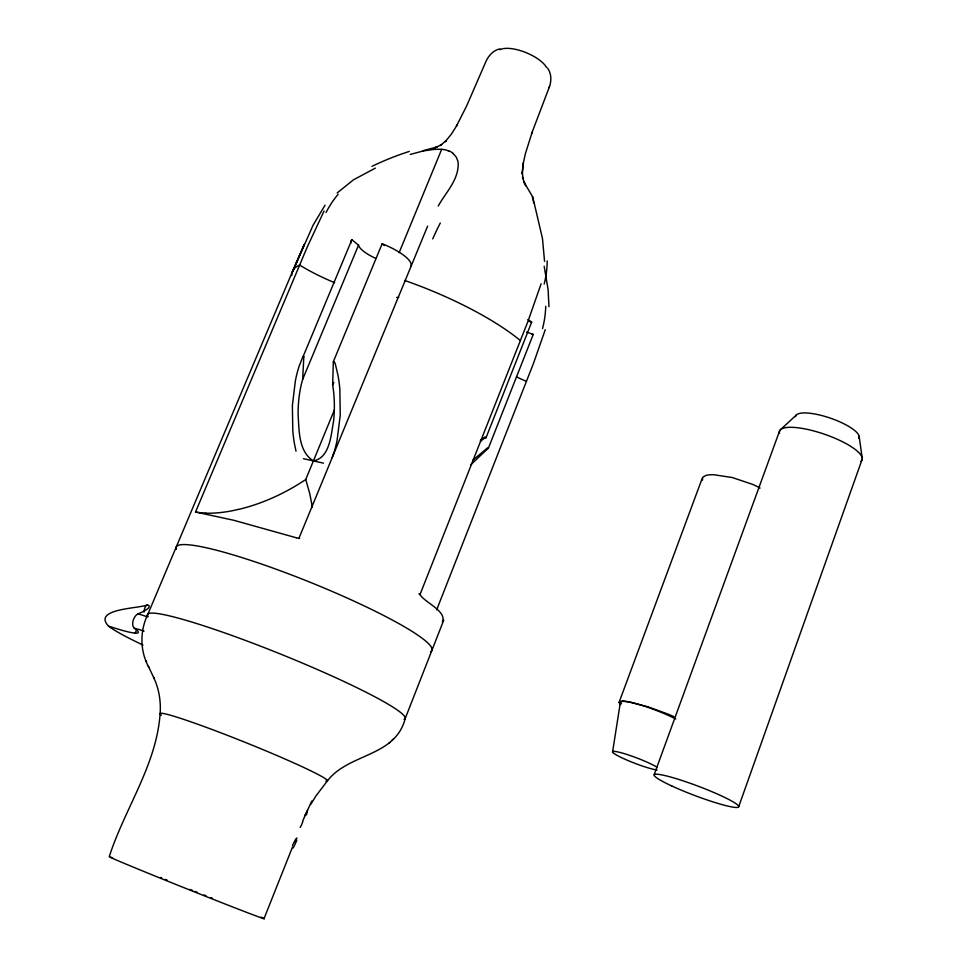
<?xml version="1.0" encoding="UTF-8"?>
<svg xmlns="http://www.w3.org/2000/svg" width="967" height="967" viewBox="0 0 967 967"><rect width="100%" height="100%" fill="white"/><g stroke="black" fill="none" stroke-linecap="round" stroke-linejoin="round"><path stroke-width="1.45" d="M544.554 261.38L542.487 238.535L532.769 197.099M548.966 306.672L548.12 289.822L544.179 266.263M160.135 713.912C161.018 701.486 159.047 688.842 153.705 677.553L154.152 678.532L148.398 666.348M410.733 266.058A32.37 9.15 22.7 0 0 382.146 243.757L333.313 361.755L332.66 385.144C334.679 397.111 334.812 409.367 333.555 421.419C330.932 435.09 329.94 457.838 313.405 460.896C298.332 451.577 299.154 429.989 298.078 414.118C298.114 402.429 299.371 390.656 302.659 379.402L303.831 356.69L303.227 356.291L351.867 239.719L358.539 245.159A24.284 6.866 22.7 0 0 375.498 258.298M522.349 172.622L523.183 163.085L522.216 174.072L522.349 172.622L523.087 178.943M160.111 713.586C156.618 764.933 124.586 808.811 109.223 856.75M760.074 488.069A27.318 6.6 19.8 0 0 752.483 484.322L732.309 477.541L713.646 474.712A51.299 12.281 19.8 0 0 705.995 475.413L702.767 477.227L702.453 480.14M612.607 751.794L620.415 701.969M523.05 164.45L525.347 153.813L532.176 132.128L531.729 133.289L549.558 86.414C551.613 80.334 551.383 73.311 547.479 67.992M541.121 283.778L527.837 321.709L419.992 594.596C424.682 602.514 447.056 611.156 442.402 621.817M545.291 329.638L533.433 363.519L436.637 609.923M333.252 454.72L332.213 457.621M738.715 806.647L862.177 459.24M147.673 614.601C139.731 631.342 139.937 651.154 148.894 667.46M654.139 774.748L779.644 430.811M620.234 704.605L619.049 702.453L702.308 478.085M549.099 87.61L549.558 86.414M300.229 827.45L300.677 826.277M311.737 801.075L305.004 815.749M405.197 718.529L443.72 620.222M306.334 813.005L305.294 815.108L306.346 812.969M480.345 440.227L484.975 437.229L485.966 437.87L531.669 322.132A31.585 8.751 21.6 0 0 527.873 319.606M472.79 460.244L487.465 447.951L488.371 448.265L533.252 334.401L526.544 332.092M264.015 918.65L292.554 846.947M302.526 821.563L304.532 816.789M296.784 537.882L298.912 538.353L427.619 226.133M238.402 509.476C262.432 503.722 285.253 493.267 305.741 479.511L334.34 410.068M399.129 252.677L441.653 149.377A35.876 16.04 -19.3 0 0 434.28 149.426M332.66 385.144L333.796 382.376M302.659 379.402L358.539 245.159M147.588 614.891L292.252 272.102M296.361 537.785L233.821 520.294L195.527 512.002L307.385 246.718L324.078 210.999M135.175 633.155L136.661 629.626M144.095 612.038C144.724 600.483 153.668 605.765 146.138 609.802C143.285 611.99 139.659 612.788 136.685 614.698C132.322 618.481 129.711 629.263 138.293 629.239A97.776 8.22 22.1 0 1 144.071 631.125M295.745 839.018L292.433 845.472M292.904 270.579L304.387 244.131L292.01 272.972L313.09 225.166L325.021 205.209M405.294 718.215C395.576 757.234 348.495 753.039 327.378 780.937M438.244 206.019C445.811 192.312 458.902 179.753 458.165 163.012A88.227 38.487 -14.3 0 0 457.79 160.921L456.158 156.992L453.197 153.56M310.6 804.592L315.943 795.95L327.475 780.756M619.049 702.453L622.228 701.341A52.484 7.047 20.7 0 1 629.505 702.102L647.938 706.804L668.402 714.25A27.946 3.795 20.7 0 1 673.842 716.656M488.262 448.265L478.87 457.053A109.573 26.834 -41.5 0 1 470.808 464.716M337.169 192.941L353.463 179.826L375.329 168.137M392.118 740.106L392.989 739.259M388.915 743.345L389.749 742.523M780.2 429.952L796.24 415.097M480.454 441.399L485.047 437.543M410.238 154.43L423.244 150.961L434.352 149.329M499.963 48.87C493.557 50.199 488.927 55.216 486.183 60.921L466.71 105.802L456.448 126.109L457.125 125.009L451.347 134.195L445.255 141.617L446.367 140.578L440.082 145.57L441.677 144.627L435.126 147.709L437.326 146.899L422.652 150.792M147.057 605.028C139.067 608.557 92.046 608.594 108.497 626.084A82.63 7.011 22.4 0 0 133.748 627.813M303.831 356.69L302.961 356.533L299.057 366.408A109.15 80.998 82.9 0 0 295.37 380.865L292.372 405.572L292.796 430.871A110.879 82.255 82.6 0 0 294.633 444.711L296.023 451.178M333.893 362.178L335.271 363.894L337.991 375.281A106.285 75.462 83.6 0 1 339.864 389.435L340.239 415.266L337.096 440.287A104.509 74.181 83.4 0 1 333.277 454.732M303.457 458.684L323.486 463.145M138.027 613.84L141.762 614.988A101.003 9.102 22.1 0 1 147.746 616.922M528.949 321.189L531.669 322.132M447.709 150.61L448.579 150.912M210.999 897.642L212.208 898.089M203.952 894.958L205.983 895.744M333.313 361.755L334.787 362.335M195.008 891.441L197.353 892.36M189.919 889.41L192.53 890.45M165.405 879.39L167.134 880.127M160.909 877.444L161.694 877.794M484.975 437.229L485.966 437.87M108.497 626.084L110.045 627.257A97.776 8.22 22.1 0 0 143.019 645.074M382.146 243.757L384.358 245.582M532.708 196.917L523.667 181.627L524.888 183.803M146.017 660.799L146.549 661.996M522.41 177.094L525.637 185.845M305.741 479.511L309.839 493.919L312.353 507.24M859.167 436.431L862.177 457.899M779.511 433.289A43.672 11.761 19.1 0 1 824.319 434.171A43.672 11.761 19.1 0 1 860.884 461.307M795.551 416.68A33.531 9.307 19 0 1 830.206 418.082A33.531 9.307 19 0 1 858.829 438.389M621.515 703.843A35.017 4.726 20.7 0 1 636.431 703.722A35.017 4.726 20.7 0 1 675.776 718.989M657.052 769.986A25.13 2.841 20.9 0 1 621.273 757.512A25.13 2.841 20.9 0 1 621.418 752.822A25.13 2.841 20.9 0 1 657.137 767.29M263.338 918.191A83.38 0.991 21.8 0 1 180.684 886.376A83.38 0.991 21.8 0 1 112.486 857.765M261.066 917.139A83.38 0.991 21.8 0 1 262.395 917.743M307.53 810.068A28.357 12.728 -67.4 0 1 306.454 814.903M296.905 837.869A28.442 3.409 -73.1 0 1 295.201 841.846M296.784 840.25A28.007 1.813 -71 0 1 293.013 847.986M301.257 825.637A24.949 1.233 -68.5 0 1 302.731 821.841M304.581 816.414A11.423 1.136 -68.2 0 1 305.089 815.302M161.356 715.157A90.173 5.028 21.9 0 1 244.832 742.221A90.173 5.028 21.9 0 1 325.819 781.131M147.975 616.438A138.849 13.127 22 0 1 280.382 653.994A138.849 13.127 22 0 1 404.025 719.448M500.096 49.692A26.798 10.335 22.5 0 1 524.597 52.061A26.798 10.335 22.5 0 1 546.476 67.339M526.447 381.385A71.631 18.796 21.3 0 1 516.438 376.84M441.738 149.305A35.876 16.185 -19.6 0 1 447.781 150.562M448.773 150.804A43.37 19.376 -19.1 0 1 453.293 153.511M432.696 238.897A103.094 25.662 -69.9 0 1 440.299 222.978M291.78 275.583A134.038 34.872 22.2 0 1 299.613 265.067A74.435 20.174 23 0 0 334.655 282.702M404.629 280.442A134.038 34.872 22.2 0 1 520.403 340.602M398.682 297.28A74.435 20.174 23 0 1 396.675 297.461M326.072 212.474A98.09 82.098 85 0 1 338.22 194.21M372.005 166.336A116.125 44.929 -17.8 0 1 409.246 151.432M532.491 197.619A35.247 0.616 81.2 0 1 532.515 196.797M545.739 306.309A100.06 91.164 65 0 1 542.523 328.623M547.177 260.921A99.528 82.92 -42.3 0 1 544.179 284.008M532.865 198.924A42.113 0.725 80.2 0 1 533.699 202.865M176.308 549.304A137.906 17.527 22 0 1 309.658 582.074A137.906 17.527 22 0 1 430.545 651.782M238.378 509.355A83.416 50.973 -16.5 0 1 205.778 513.235M205.85 513.078A62.879 38.148 -16.4 0 1 195.515 512.014M299.589 538.426A63.81 23.099 55.7 0 1 298.912 538.365M419.992 594.596A61.683 35.489 14.5 0 1 418.904 593.847M351.166 242.874A32.37 9.15 22.7 0 1 351.867 239.719M533.252 334.401A31.585 8.751 21.6 0 1 532.201 334.449M671.678 785.917A45.219 4.968 20.7 0 0 738.51 807.107A45.219 4.968 20.7 0 0 678.991 779.511A45.219 4.968 20.7 0 0 671.678 785.917"/></g></svg>
